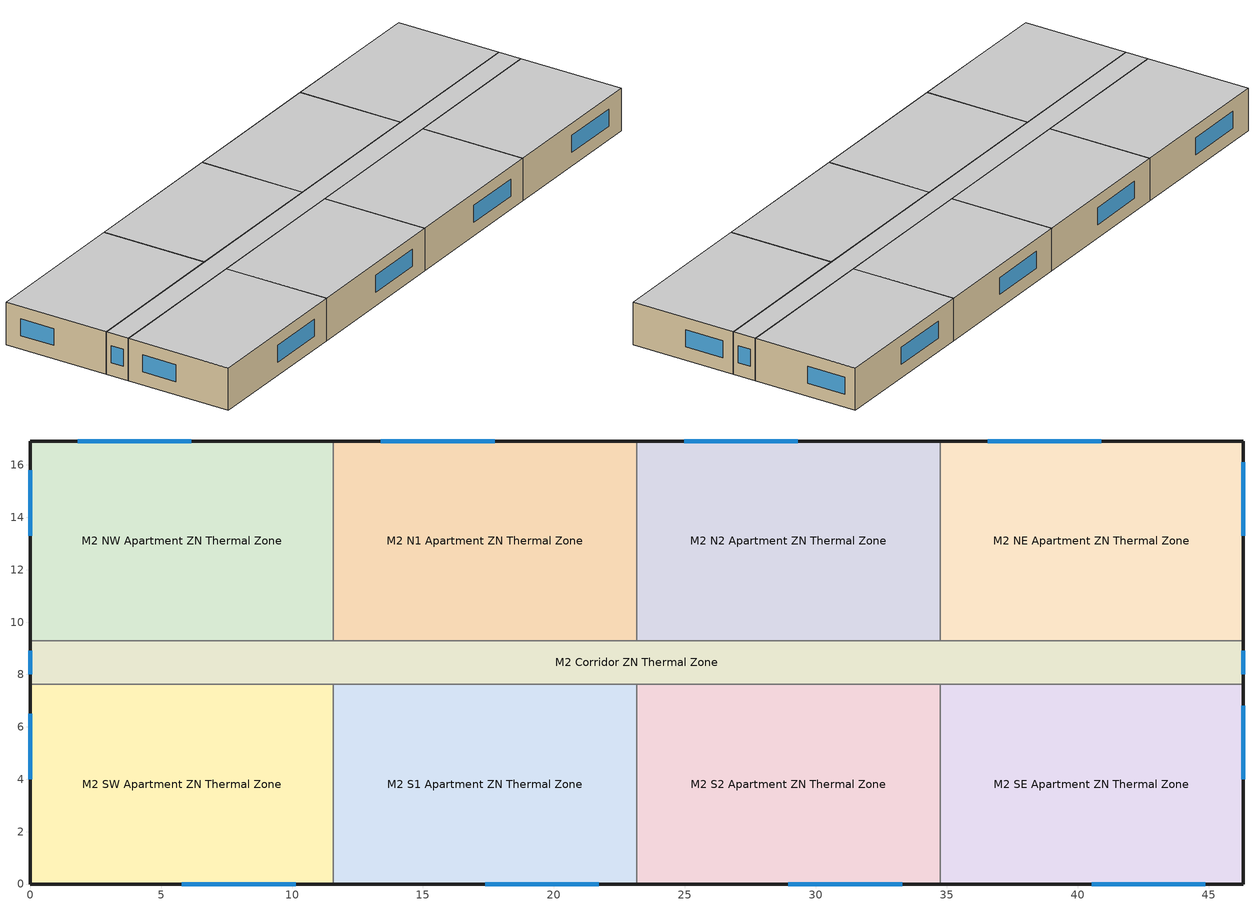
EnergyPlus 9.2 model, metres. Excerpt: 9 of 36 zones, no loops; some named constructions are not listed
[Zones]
M2 Corridor ZN Thermal Zone
 floor adiabatic (int-floor-en-std-replaceme-res-replaceme): 46.33,9.3 46.33,7.62 0,7.62 0,9.3 z60
 wall outside (ext-wall-en-std-replaceme-res-replaceme): 46.33,7.62 46.33,9.3 / 0,9.3 0,7.62 z60:63.05
 wall to M S1 Apartment ZN Thermal Zone (interiorwall-res-replaceme): 11.58,7.62 23.16,7.62 z60:63.05
 wall to M S2 Apartment ZN Thermal Zone (interiorwall-res-replaceme): 23.16,7.62 34.75,7.62 z60:63.05
 wall to M SE Apartment ZN Thermal Zone (interiorwall-res-replaceme): 34.75,7.62 46.33,7.62 z60:63.05
 wall to M SW Apartment ZN Thermal Zone (interiorwall-res-replaceme): 0,7.62 11.58,7.62 z60:63.05
 wall to M N1 Apartment ZN Thermal Zone (interiorwall-res-replaceme): 23.16,9.3 11.58,9.3 z60:63.05
 wall to M N2 Apartment ZN Thermal Zone (interiorwall-res-replaceme): 34.75,9.3 23.16,9.3 z60:63.05
 wall to M NE Apartment ZN Thermal Zone (interiorwall-res-replaceme): 46.33,9.3 34.75,9.3 z60:63.05
 wall to M NW Apartment ZN Thermal Zone (interiorwall-res-replaceme): 11.58,9.3 0,9.3 z60:63.05
 window (ext-window-en-std-replaceme): 46.33,8 46.33,8.91 / 0,8.91 0,8 z60.95:62.17
 ceiling adiabatic (int_ceiling): 46.33,7.62 46.33,9.3 0,9.3 0,7.62 z63.05
M2 N1 Apartment ZN Thermal Zone
 floor adiabatic (int-floor-en-std-replaceme-res-replaceme): 23.16,16.92 23.16,9.3 11.58,9.3 11.58,16.92 z60
 wall outside (ext-wall-en-std-replaceme-res-replaceme): 23.16,16.92 11.58,16.92 z60:63.05
 wall to M N2 Apartment ZN Thermal Zone (interiorwall-res-replaceme): 23.16,9.3 23.16,16.92 z60:63.05
 wall to M NW Apartment ZN Thermal Zone (interiorwall-res-replaceme): 11.58,16.92 11.58,9.3 z60:63.05
 wall to M Corridor ZN Thermal Zone (interiorwall-res-replaceme): 11.58,9.3 23.16,9.3 z60:63.05
 window (ext-window-en-std-replaceme): 17.74,16.92 13.4,16.92 z60.95:62.17
 ceiling adiabatic (int_ceiling): 23.16,9.3 23.16,16.92 11.58,16.92 11.58,9.3 z63.05
M2 N2 Apartment ZN Thermal Zone
 floor adiabatic (int-floor-en-std-replaceme-res-replaceme): 34.75,16.92 34.75,9.3 23.16,9.3 23.16,16.92 z60
 wall outside (ext-wall-en-std-replaceme-res-replaceme): 34.75,16.92 23.16,16.92 z60:63.05
 wall to M N1 Apartment ZN Thermal Zone (interiorwall-res-replaceme): 23.16,16.92 23.16,9.3 z60:63.05
 wall to M NE Apartment ZN Thermal Zone (interiorwall-res-replaceme): 34.75,9.3 34.75,16.92 z60:63.05
 wall to M Corridor ZN Thermal Zone (interiorwall-res-replaceme): 23.16,9.3 34.75,9.3 z60:63.05
 window (ext-window-en-std-replaceme): 29.32,16.92 24.98,16.92 z60.95:62.17
 ceiling adiabatic (int_ceiling): 34.75,9.3 34.75,16.92 23.16,16.92 23.16,9.3 z63.05
M2 NE Apartment ZN Thermal Zone
 floor adiabatic (int-floor-en-std-replaceme-res-replaceme): 46.33,16.92 46.33,9.3 34.75,9.3 34.75,16.92 z60
 wall outside (ext-wall-en-std-replaceme-res-replaceme): 46.33,9.3 46.33,16.92 34.75,16.92 z60:63.05
 wall to M N2 Apartment ZN Thermal Zone (interiorwall-res-replaceme): 34.75,16.92 34.75,9.3 z60:63.05
 wall to M Corridor ZN Thermal Zone (interiorwall-res-replaceme): 34.75,9.3 46.33,9.3 z60:63.05
 window (ext-window-en-std-replaceme): 46.33,13.3 46.33,16.11 / 40.9,16.92 36.56,16.92 z60.95:62.17
 ceiling adiabatic (int_ceiling): 46.33,9.3 46.33,16.92 34.75,16.92 34.75,9.3 z63.05
M2 NW Apartment ZN Thermal Zone
 floor adiabatic (int-floor-en-std-replaceme-res-replaceme): 11.58,16.92 11.58,9.3 0,9.3 0,16.92 z60
 wall outside (ext-wall-en-std-replaceme-res-replaceme): 11.58,16.92 0,16.92 0,9.3 z60:63.05
 wall to M N1 Apartment ZN Thermal Zone (interiorwall-res-replaceme): 11.58,9.3 11.58,16.92 z60:63.05
 wall to M Corridor ZN Thermal Zone (interiorwall-res-replaceme): 0,9.3 11.58,9.3 z60:63.05
 window (ext-window-en-std-replaceme): 6.16,16.92 1.81,16.92 / 0,15.8 0,13.3 z60.95:62.17
 ceiling adiabatic (int_ceiling): 11.58,9.3 11.58,16.92 0,16.92 0,9.3 z63.05
M2 S1 Apartment ZN Thermal Zone
 floor adiabatic (int-floor-en-std-replaceme-res-replaceme): 23.16,7.62 23.16,0 11.58,0 11.58,7.62 z60
 wall outside (ext-wall-en-std-replaceme-res-replaceme): 11.58,0 23.16,0 z60:63.05
 wall to M S2 Apartment ZN Thermal Zone (interiorwall-res-replaceme): 23.16,0 23.16,7.62 z60:63.05
 wall to M SW Apartment ZN Thermal Zone (interiorwall-res-replaceme): 11.58,7.62 11.58,0 z60:63.05
 wall to M Corridor ZN Thermal Zone (interiorwall-res-replaceme): 23.16,7.62 11.58,7.62 z60:63.05
 window (ext-window-en-std-replaceme): 17.37,0 21.72,0 z60.95:62.17
 ceiling adiabatic (int_ceiling): 23.16,0 23.16,7.62 11.58,7.62 11.58,0 z63.05
M2 S2 Apartment ZN Thermal Zone
 floor adiabatic (int-floor-en-std-replaceme-res-replaceme): 34.75,7.62 34.75,0 23.16,0 23.16,7.62 z60
 wall outside (ext-wall-en-std-replaceme-res-replaceme): 23.16,0 34.75,0 z60:63.05
 wall to M S1 Apartment ZN Thermal Zone (interiorwall-res-replaceme): 23.16,7.62 23.16,0 z60:63.05
 wall to M SE Apartment ZN Thermal Zone (interiorwall-res-replaceme): 34.75,0 34.75,7.62 z60:63.05
 wall to M Corridor ZN Thermal Zone (interiorwall-res-replaceme): 34.75,7.62 23.16,7.62 z60:63.05
 window (ext-window-en-std-replaceme): 28.95,0 33.3,0 z60.95:62.17
 ceiling adiabatic (int_ceiling): 34.75,0 34.75,7.62 23.16,7.62 23.16,0 z63.05
M2 SE Apartment ZN Thermal Zone
 floor adiabatic (int-floor-en-std-replaceme-res-replaceme): 46.33,7.62 46.33,0 34.75,0 34.75,7.62 z60
 wall outside (ext-wall-en-std-replaceme-res-replaceme): 34.75,0 46.33,0 46.33,7.62 z60:63.05
 wall to M S2 Apartment ZN Thermal Zone (interiorwall-res-replaceme): 34.75,7.62 34.75,0 z60:63.05
 wall to M Corridor ZN Thermal Zone (interiorwall-res-replaceme): 46.33,7.62 34.75,7.62 z60:63.05
 window (ext-window-en-std-replaceme): 46.33,4 46.33,6.81 / 40.54,0 44.88,0 z60.95:62.17
 ceiling adiabatic (int_ceiling): 46.33,0 46.33,7.62 34.75,7.62 34.75,0 z63.05
M2 SW Apartment ZN Thermal Zone
 floor adiabatic (int_ceiling): 11.58,7.62 11.58,0 0,0 0,7.62 z60
 wall outside (ext-wall-en-std-replaceme-res-replaceme): 0,7.62 0,0 11.58,0 z60:63.05
 wall to M S1 Apartment ZN Thermal Zone (interiorwall-res-replaceme): 11.58,0 11.58,7.62 z60:63.05
 wall to M Corridor ZN Thermal Zone (interiorwall-res-replaceme): 11.58,7.62 0,7.62 z60:63.05
 window (ext-window-en-std-replaceme): 5.79,0 10.13,0 / 0,6.5 0,4 z60.95:62.17
 ceiling adiabatic (int-floor-en-std-replaceme-res-replaceme): 11.58,0 11.58,7.62 0,7.62 0,0 z63.05
[Building]
-HighriseApartment-ASHRAE 169-2013-2A created: 2020-03-25 14:03:00 +0100: North Axis {deg}=0; Terrain=City; Loads Convergence Tolerance Value=0.04; Temperature Convergence Tolerance Value {deltaC}=0.2; Solar Distribution=FullInteriorAndExterior; Maximum Number of Warmup Days=25; Minimum Number of Warmup Days=6
[Site:Location]
Tampa-MacDill AFB_FL_USA: Latitude {deg}=27.85; Longitude {deg}=-82.52; Time Zone {hr}=-5; Elevation {m}=8
[SizingPeriod:DesignDay] Day of Month=21; Dry-Bulb Temperature Range Modifier Type=DefaultMultipliers; Humidity Condition Type=Wetbulb; Barometric Pressure {Pa}=101229; Rain Indicator=No; Snow Indicator=No; Daylight Saving Time Indicator=No
Name | Month | Day Type | Maximum Dry-Bulb Temperature {C} | Daily Dry-Bulb Temperature Range {deltaC} | Wetbulb or DewPoint at Maximum Dry-Bulb {C} | Wind Speed {m/s} | Wind Direction {deg} | Solar Model Indicator | ASHRAE Clear Sky Optical Depth for Beam Irradiance (taub) | ASHRAE Clear Sky Optical Depth for Diffuse Irradiance (taud) | Sky Clearness
Tampa-MacDill.AFB_FL_USA Ann Clg .4% Condns DB=>MWB | 8 | SummerDesignDay | 33.9 | 7.9 | 25.1 | 3.1 | 270 | ASHRAETau | 0.491 | 2.016
Tampa-MacDill.AFB_FL_USA Ann Htg 99.6% Condns DB | 1 | WinterDesignDay | 4.6 | 0 | 4.6 | 2.5 | 10 | ASHRAEClearSky |  |  | 0
[Material] Thermal Absorptance=0.9; Solar Absorptance=0.7; Visible Absorptance=0.7
Name | Roughness | Thickness {m} | Conductivity {W/m-K} | Density {kg/m3} | Specific Heat {J/kg-K}
F07 10mm stucco | Smooth | 0.01 | 0.72 | 1856 | 840
Std Wood 6inch | MediumSmooth | 0.15 | 0.12 | 540 | 1210
Carpet_n_pad | MediumSmooth | 0.0254001 | 0.0601314 | 32.0369 | 836.8
[WindowMaterial:SimpleGlazingSystem]
Glass-en-standard: U-Factor {W/m2-K}=1.98751; Solar Heat Gain Coefficient=0.4; Visible Transmittance=0.88
[WindowMaterial:Blind]
ext_blind_test: Slat Orientation=Horizontal; Slat Width {m}=0.025; Slat Separation {m}=0.01875; Slat Thickness {m}=0.001; Slat Angle {deg}=45; Slat Conductivity {W/m-K}=221; Slat Beam Solar Transmittance=0; Front Side Slat Beam Solar Reflectance=0.5; Back Side Slat Beam Solar Reflectance=0.5; Slat Diffuse Solar Transmittance=0; Front Side Slat Diffuse Solar Reflectance=0.5; Back Side Slat Diffuse Solar Reflectance=0.5; Slat Beam Visible Transmittance=0; Front Side Slat Beam Visible Reflectance=0.5; Back Side Slat Beam Visible Reflectance=0.5; Slat Diffuse Visible Transmittance=0; Front Side Slat Diffuse Visible Reflectance=0.5; Back Side Slat Diffuse Visible Reflectance=0.5; Slat Infrared Hemispherical Transmittance=0; Front Side Slat Infrared Hemispherical Emissivity=0.9; Back Side Slat Infrared Hemispherical Emissivity=0.9; Blind to Glass Distance {m}=0.05; Blind Top Opening Multiplier=0.5; Blind Bottom Opening Multiplier=0.5; Blind Left Side Opening Multiplier=0.5; Blind Right Side Opening Multiplier=0.5
[Construction]
InteriorFurnishings: Std Wood 6inch
int_ceiling: Carpet_n_pad, F07 10mm stucco
window_w_blinds: ext_blind_test, Glass-en-standard
[Zone] Multiplier=14; Part of Total Floor Area=Yes
M2 Corridor ZN Thermal Zone; M2 N1 Apartment ZN Thermal Zone; M2 N2 Apartment ZN Thermal Zone; M2 NE Apartment ZN Thermal Zone; M2 NW Apartment ZN Thermal Zone; M2 S1 Apartment ZN Thermal Zone; M2 S2 Apartment ZN Thermal Zone; M2 SE Apartment ZN Thermal Zone; M2 SW Apartment ZN Thermal Zone
[WindowShadingControl] Shading Type=ExteriorBlind; Construction with Shading=window_w_blinds; Shading Control Type=OnIfHighOutdoorAirTemperature; Setpoint {W/m2, W or deg C}=25; Shading Control Is Scheduled=No; Glare Control Is Active=No; Multiple Surface Control Type=Sequential
Name | Zone | Fenestration Surface 1 | Fenestration Surface 2
Shades-M2_Corr | M2 Corridor ZN Thermal Zone | M2Window13 | M2Window14
Shades-M2_N1 | M2 N1 Apartment ZN Thermal Zone | M2Window9
Shades-M2_N2 | M2 N2 Apartment ZN Thermal Zone | M2Window10
Shades-M2_NE | M2 NE Apartment ZN Thermal Zone | M2Window7 | M2Window5
Shades-M2_NW | M2 NW Apartment ZN Thermal Zone | M2Window4 | M2Window6
Shades-M2_S1 | M2 S1 Apartment ZN Thermal Zone | M2Window11
Shades-M2_S2 | M2 S2 Apartment ZN Thermal Zone | M2Window12
Shades-M2_SE | M2 SE Apartment ZN Thermal Zone | M2Window8 | M2Window1
Shades-M2_SW | M2 SW Apartment ZN Thermal Zone | M2Window2 | M2Window3
[InternalMass] Construction=InteriorFurnishings; Surface Area {m2}=176.497
Name | Zone or ZoneList
M2 N1 Apartment Mass | M2 N1 Apartment ZN Thermal Zone
M2 N2 Apartment Mass | M2 N2 Apartment ZN Thermal Zone
M2 NE Apartment Mass | M2 NE Apartment ZN Thermal Zone
M2 NW Apartment Mass | M2 NW Apartment ZN Thermal Zone
M2 S1 Apartment Mass | M2 S1 Apartment ZN Thermal Zone
M2 S2 Apartment Mass | M2 S2 Apartment ZN Thermal Zone
M2 SE Apartment Mass | M2 SE Apartment ZN Thermal Zone
M2 SW Apartment Mass | M2 SW Apartment ZN Thermal Zone
[People] Number of People Schedule=OCC_APT_SCH; Number of People Calculation Method=People; Number of People=2.5; Fraction Radiant=0.3; Sensible Heat Fraction=AUTOCALCULATE; Activity Level Schedule=Activity Schedule
Name | Zone or ZoneList
M2 SW Apartment People | M2 SW Apartment ZN Thermal Zone
M2 NW Apartment People | M2 NW Apartment ZN Thermal Zone
M2 SE Apartment People | M2 SE Apartment ZN Thermal Zone
M2 NE Apartment People | M2 NE Apartment ZN Thermal Zone
M2 N1 Apartment People | M2 N1 Apartment ZN Thermal Zone
M2 N2 Apartment People | M2 N2 Apartment ZN Thermal Zone
M2 S1 Apartment People | M2 S1 Apartment ZN Thermal Zone
M2 S2 Apartment People | M2 S2 Apartment ZN Thermal Zone
[Lights] Design Level Calculation Method=Watts/Area; Return Air Fraction=0; Fraction Radiant=0.6; Fraction Visible=0.2; Fraction Replaceable=1; Return Air Fraction Calculated from Plenum Temperature=No
Name | Zone or ZoneList | Schedule | Watts per Zone Floor Area {W/m2}
M2 SW Apartment_Lights_plugin | M2 SW Apartment ZN Thermal Zone | LTG_APT_SCH | 0.968752
M2 NW Apartment_Lights_plugin | M2 NW Apartment ZN Thermal Zone | LTG_APT_SCH | 0.968752
M2 SE Apartment_Lights_plugin | M2 SE Apartment ZN Thermal Zone | LTG_APT_SCH | 0.968752
M2 NE Apartment_Lights_plugin | M2 NE Apartment ZN Thermal Zone | LTG_APT_SCH | 0.968752
M2 N1 Apartment_Lights_plugin | M2 N1 Apartment ZN Thermal Zone | LTG_APT_SCH | 0.968752
M2 N2 Apartment_Lights_plugin | M2 N2 Apartment ZN Thermal Zone | LTG_APT_SCH | 0.968752
M2 S1 Apartment_Lights_plugin | M2 S1 Apartment ZN Thermal Zone | LTG_APT_SCH | 0.968752
M2 S2 Apartment_Lights_plugin | M2 S2 Apartment ZN Thermal Zone | LTG_APT_SCH | 0.968752
M2 SW Apartment_Lights_hardwired | M2 SW Apartment ZN Thermal Zone | LTG_APT_SCH | 3.87707
M2 NW Apartment_Lights_hardwired | M2 NW Apartment ZN Thermal Zone | LTG_APT_SCH | 3.87707
M2 SE Apartment_Lights_hardwired | M2 SE Apartment ZN Thermal Zone | LTG_APT_SCH | 3.87707
M2 NE Apartment_Lights_hardwired | M2 NE Apartment ZN Thermal Zone | LTG_APT_SCH | 3.87707
M2 N1 Apartment_Lights_hardwired | M2 N1 Apartment ZN Thermal Zone | LTG_APT_SCH | 3.87707
M2 N2 Apartment_Lights_hardwired | M2 N2 Apartment ZN Thermal Zone | LTG_APT_SCH | 3.87707
M2 S1 Apartment_Lights_hardwired | M2 S1 Apartment ZN Thermal Zone | LTG_APT_SCH | 3.87707
M2 S2 Apartment_Lights_hardwired | M2 S2 Apartment ZN Thermal Zone | LTG_APT_SCH | 3.87707
M2 Corridor_Lights_hardwired | M2 Corridor ZN Thermal Zone | LTG_COR_SCH | 3.87707
[ElectricEquipment] Schedule=EQP_APT_SCH; Design Level Calculation Method=Watts/Area; Watts per Zone Floor Area {W/m2}=6.67; Fraction Latent=0; Fraction Radiant=0.5; Fraction Lost=0
Name | Zone or ZoneList
M2 SW Apartment_Plug_MSW_Equip | M2 SW Apartment ZN Thermal Zone
M2 NW Apartment_Plug_MNW_Equip | M2 NW Apartment ZN Thermal Zone
M2 SE Apartment_Plug_MSE_Equip | M2 SE Apartment ZN Thermal Zone
M2 NE Apartment_Plug_MNE_Equip | M2 NE Apartment ZN Thermal Zone
M2 N1 Apartment_Plug_MN1_Equip | M2 N1 Apartment ZN Thermal Zone
M2 N2 Apartment_Plug_MN2_Equip | M2 N2 Apartment ZN Thermal Zone
M2 S1 Apartment_Plug_MS1_Equip | M2 S1 Apartment ZN Thermal Zone
M2 S2 Apartment_Plug_MS2_Equip | M2 S2 Apartment ZN Thermal Zone
[ZoneInfiltration:DesignFlowRate] Schedule=INF_APT_SCH; Design Flow Rate Calculation Method=AirChanges/Hour; Flow per Exterior Surface Area {m3/s-m2}=0; Air Changes per Hour {1/hr}=0.5; Constant Term Coefficient=0; Temperature Term Coefficient=0; Velocity Term Coefficient=0.224; Velocity Squared Term Coefficient=0
Name | Zone or ZoneList
M2 Corridor Infiltration | M2 Corridor ZN Thermal Zone
M2 N1 Apartment Infiltration | M2 N1 Apartment ZN Thermal Zone
M2 N2 Apartment Infiltration | M2 N2 Apartment ZN Thermal Zone
M2 NE Apartment Infiltration | M2 NE Apartment ZN Thermal Zone
M2 NW Apartment Infiltration | M2 NW Apartment ZN Thermal Zone
M2 S1 Apartment Infiltration | M2 S1 Apartment ZN Thermal Zone
M2 S2 Apartment Infiltration | M2 S2 Apartment ZN Thermal Zone
M2 SE Apartment Infiltration | M2 SE Apartment ZN Thermal Zone
M2 SW Apartment Infiltration | M2 SW Apartment ZN Thermal Zone
[ZoneVentilation:WindandStackOpenArea] Opening Area {m2}=0.1181; Opening Area Fraction Schedule=Sliding_Doors_Ventilation_Availability_SCH; Opening Effectiveness=autocalculate; Height Difference {m}=15.2393; Discharge Coefficient for Opening=autocalculate; Minimum Indoor Temperature {C}=22.22; Maximum Indoor Temperature {C}=30; Delta Temperature {deltaC}=0.5; Minimum Outdoor Temperature {C}=18; Maximum Outdoor Temperature {C}=26; Maximum Wind Speed {m/s}=40
Name | Zone | Effective Angle {deg}
M2 SW Apartment Sliding Door Ventilation | M2 SW Apartment ZN Thermal Zone | 180
M2 NW Apartment Sliding Door Ventilation | M2 NW Apartment ZN Thermal Zone | 0
M2 SE Apartment Sliding Door Ventilation | M2 SE Apartment ZN Thermal Zone | 180
M2 NE Apartment Sliding Door Ventilation | M2 NE Apartment ZN Thermal Zone | 0
M2 N1 Apartment Sliding Door Ventilation | M2 N1 Apartment ZN Thermal Zone | 0
M2 N2 Apartment Sliding Door Ventilation | M2 N2 Apartment ZN Thermal Zone | 0
M2 S1 Apartment Sliding Door Ventilation | M2 S1 Apartment ZN Thermal Zone | 180
M2 S2 Apartment Sliding Door Ventilation | M2 S2 Apartment ZN Thermal Zone | 180
[Exterior:Lights]
Facade Lighting: Schedule=Exterior_Lgt_ALWAYS_ON; Design Level {W}=1358; Control Option=AstronomicalClock
[HVACTemplate:Zone:IdealLoadsAirSystem] Template Thermostat=dual_thermostat; System Availability Schedule=always_avail; Maximum Heating Supply Air Temperature {C}=80; Minimum Cooling Supply Air Temperature {C}=12; Maximum Heating Supply Air Humidity Ratio {kgWater/kgDryAir}=0.01; Minimum Cooling Supply Air Humidity Ratio {kgWater/kgDryAir}=0.008; Heating Limit=NoLimit; Maximum Heating Air Flow Rate {m3/s}=autosize; Maximum Sensible Heating Capacity {W}=autosize; Cooling Limit=NoLimit; Maximum Cooling Air Flow Rate {m3/s}=autosize; Maximum Total Cooling Capacity {W}=autosize; Heating Availability Schedule=always_avail; Cooling Availability Schedule=always_avail; Dehumidification Control Type=None; Cooling Sensible Heat Ratio=0.7; Humidification Control Type=None; Outdoor Air Method=Flow/Area; Outdoor Air Flow Rate per Person {m3/s}=0; Outdoor Air Flow Rate per Zone Floor Area {m3/s-m2}=0.00049; Outdoor Air Flow Rate per Zone {m3/s}=0; Demand Controlled Ventilation Type=None; Outdoor Air Economizer Type=NoEconomizer; Heat Recovery Type=None
M2 N1 Apartment ZN Thermal Zone; M2 N2 Apartment ZN Thermal Zone; M2 NE Apartment ZN Thermal Zone; M2 NW Apartment ZN Thermal Zone; M2 S1 Apartment ZN Thermal Zone; M2 S2 Apartment ZN Thermal Zone; M2 SE Apartment ZN Thermal Zone; M2 SW Apartment ZN Thermal Zone
[Schedule:Compact]
LTG_APT_SCH: Through: 12/31, For: AllDays, Until: 4:00, 0.02, Until: 5:00, 0.06, Until: 6:00, 0.13, Until: 7:00, 0.14, Until: 8:00, 0.13, Until: 9:00, 0.06, Until: 15:00, 0.04, Until: 16:00, 0.07, Until: 17:00, 0.14, Until: 18:00, 0.2, Until: 19:00, 0.27, Until: 21:00, 0.32, Until: 22:00, 0.22, Until: 23:00, 0.12, Until: 24:00, 0.05
LTG_COR_SCH; INF_APT_SCH; Exterior_Lgt_ALWAYS_ON; always_avail: Through: 12/31, For: AllDays, Until: 24:00, 1
EQP_APT_SCH: Through: 12/31, For: AllDays, Until: 1:00, 0.45, Until: 2:00, 0.41, Until: 3:00, 0.39, Until: 5:00, 0.38, Until: 6:00, 0.43, Until: 7:00, 0.54, Until: 8:00, 0.65, Until: 9:00, 0.66, Until: 10:00, 0.67, Until: 11:00, 0.69, Until: 12:00, 0.7, Until: 13:00, 0.69, Until: 14:00, 0.66, Until: 15:00, 0.65, Until: 16:00, 0.68, Until: 17:00, 0.8, Until: 19:00, 1, Until: 20:00, 0.93, Until: 21:00, 0.89, Until: 22:00, 0.85, Until: 23:00, 0.71, Until: 24:00, 0.58
Activity Schedule: Through: 12/31, For: AllDays, Until: 24:00, 95
Sliding_Doors_Ventilation_Availability_SCH: Through: 12/31, For: WinterDesignDay SummerDesignDay, Until: 24:00, 0, For: Allotherdays, Until: 6:00, 1, Until: 22:00, 1, Until: 24:00, 1
OCC_APT_SCH: Through: 12/31, For: AllDays, Until: 7:00, 1, Until: 8:00, 0.85, Until: 9:00, 0.39, Until: 16:00, 0.25, Until: 17:00, 0.3, Until: 18:00, 0.52, Until: 21:00, 0.87, Until: 24:00, 1
